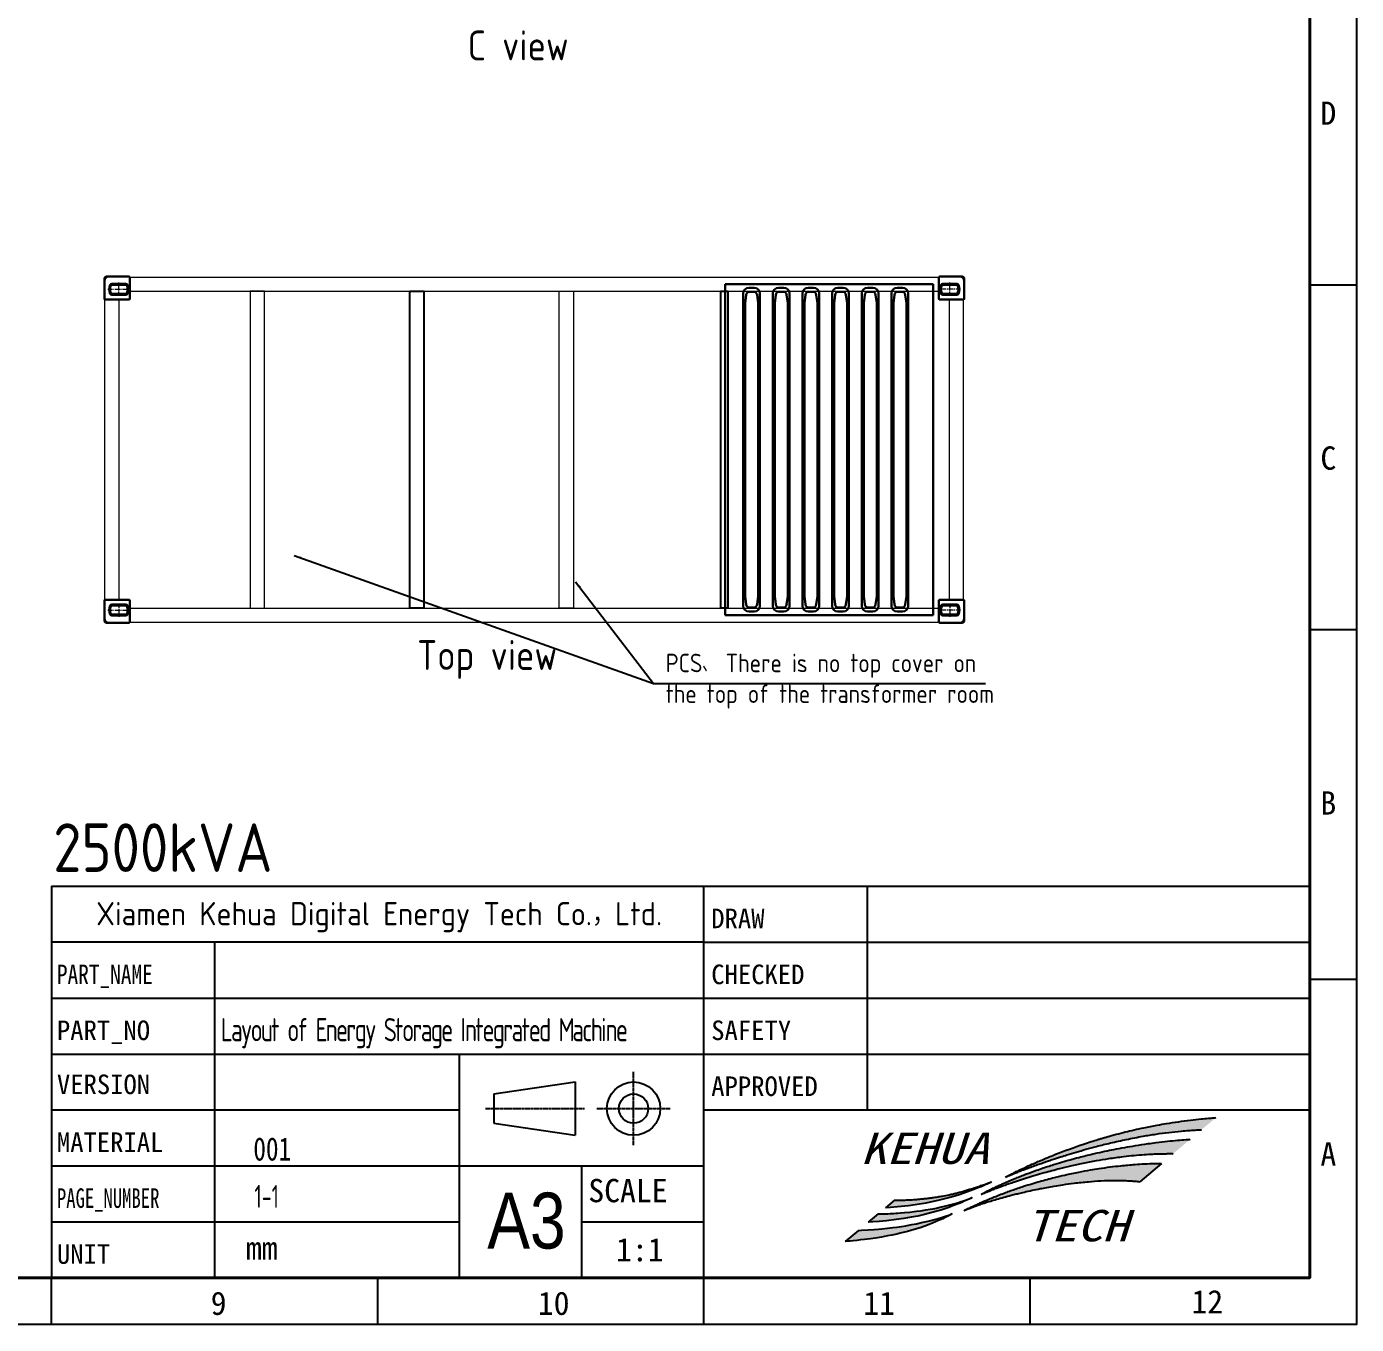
# Model space of a CAD drawing. Header units: millimetres. Extents: x 0 to 87554, y -20854 to 20404.
# Drawn here: x 18213 to 27583, y -20854 to -11711 of the extents above; entities that cross this region are included whole.
import ezdxf

# ---------------------------------------------------------------- set-up
doc = ezdxf.new("R2010")
doc.units = ezdxf.units.MM
doc.linetypes.add('CENTER', pattern=[50.8, 31.75, -6.35, 6.35, -6.35])
doc.layers.get('0').update_dxf_attribs({"lineweight": 15})
for name, color, linetype, lineweight in [('AM_0', 7, 'Continuous', 30), ('AM_7', 4, 'CENTER', 15), ('标注', 1, 'Continuous', 18)]:
    doc.layers.add(name, color=color, linetype=linetype, lineweight=lineweight)
doc.layers.add('FORM', color=7, linetype='Continuous')
doc.layers.add('LY_Partlib2', color=7, linetype='Continuous')
doc.styles.add('GB', font='gbenor.shx', dxfattribs={"bigfont": 'gbcbig.shx'})
doc.styles.add('KEHUA', font='STFANGSO.TTF')
doc.styles.get("Standard").update_dxf_attribs({"font": 'isocp.shx', "width": 0.707, "bigfont": 'hztxt.shx'})
doc.styles.add('txtstyle_200', font='tssdeng.shx', dxfattribs={"bigfont": 'hztxt.shx'})
doc.styles.add('仿宋', font='', dxfattribs={"width": 0.8})
doc.styles.add('样式 1', font='simkai.ttf', dxfattribs={"width": 0.8})
doc.styles.get('仿宋').set_extended_font_data('仿宋_gb2312')
doc.dimstyles.new('12倍', dxfattribs={"dimscale": 21, "dimtxt": 3.5, "dimasz": 2.5, "dimexe": 1.5, "dimexo": 0, "dimgap": 1, "dimtad": 1, "dimtoh": 1, "dimdsep": 46, "dimtxsty": '仿宋', "dimcen": 2.5, "dimdle": 5, "dimclrd": 4, "dimclre": 4, "dimclrt": 3, "dimadec": 0, "dimazin": 0, "dimtfac": 1, "dimtmove": 0, "dimatfit": 3, "dimfxl": 1, "dimtolj": 1, "dimarcsym": 0})

# ---------------------------------------------------------------- blocks, each defined once
blk = doc.blocks.new('WET5Y56YRFTWEDFWRW536T4TE4RWEFWE')
at = {"layer": 'FORM'}
h = blk.add_hatch(color=256, dxfattribs=at)
edge = h.paths.add_edge_path()
edge.add_spline(control_points=[(177214.3, -54543.5), (177209.2, -54544), (177191.3, -54545.7), (177156.4, -54548.7), (177101.6, -54553.7), (177031.3, -54561.2), (176949.6, -54571.7), (176871.3, -54583.7), (176789.8, -54597.8), (176714, -54612.7), (176639.1, -54629.2), (176574.7, -54644.5), (176521.8, -54658.1), (176480.7, -54669.2), (176452.5, -54677.1), (176427.2, -54684.3), (176404, -54691.2), (176373.2, -54700.4), (176332.7, -54713), (176232.9, -54745.6), (176135.4, -54781.2), (176037.8, -54820.4), (175993.4, -54839), (175951.9, -54857), (175911.6, -54875), (175875, -54891.8), (175842.9, -54906.9), (175818.8, -54918.5), (175799, -54928.2), (175782.3, -54936.5), (175771.8, -54941.7), (175763.1, -54946.1), (175756.4, -54949.5), (175751.8, -54951.8), (175748.7, -54953.4), (175746.4, -54954.6), (175744.1, -54955.8), (175741.6, -54957), (175739.4, -54958.2), (175737.2, -54959.3), (175734.5, -54960.7), (175732.4, -54961.8), (175731.1, -54962.4)], knot_values=[0, 0, 0, 0, 0.707973, 2.437267, 4.762896, 8.174671, 12.047751, 15.950698, 18.936938, 23.279853, 26.448364, 29.350082, 32.280909, 33.860832, 35.136879, 36.251814, 37.43764, 38.424893, 40.625712, 43.198217, 52.682249, 54.725957, 57.477656, 59.220664, 60.883278, 63.471818, 64.68697, 65.705741, 67.109316, 67.680205, 68.239705, 68.696377, 69.013057, 69.255884, 69.390857, 69.483986, 69.61099, 69.749972, 69.856718, 69.953663, 70.084393, 70.272791, 70.272791, 70.272791, 70.272791], degree=3, periodic=0)
edge.add_spline(control_points=[(175731.1, -54962.4), (175734.1, -54961.2), (175737.8, -54959.6), (175743.4, -54957.2), (175747.3, -54955.5), (175751.7, -54953.7), (175757.3, -54951.3), (175764.1, -54948.5), (175771.5, -54945.5), (175778.1, -54942.8), (175784.3, -54940.3), (175797.8, -54934.8), (175813.7, -54928.5), (175833.2, -54920.8), (175849, -54914.7), (175866.4, -54908.1), (175889.7, -54899.3), (175920.2, -54888), (175955.3, -54875.3), (175991, -54862.7), (176025.5, -54850.8), (176068.9, -54836.2), (176114.7, -54821.3), (176170.7, -54803.7), (176230.1, -54785.8), (176299.7, -54765.9), (176380.5, -54744.1), (176475.3, -54720.5), (176584.6, -54696.1), (176691.8, -54675.5), (176820.8, -54654.5), (176928.1, -54641.4), (177012.4, -54634.6), (177052.8, -54631.9), (177082.6, -54630.3), (177104.7, -54629.4), (177111.5, -54629.2)], knot_values=[0, 0, 0, 0, 0.437615, 0.548586, 0.830569, 1.003322, 1.197354, 1.659954, 2.000074, 2.282044, 2.636553, 2.903604, 4.267022, 4.96123, 5.745039, 6.571858, 7.485445, 9.135636, 10.986029, 12.550717, 14.291789, 15.943118, 18.758131, 20.848792, 23.915638, 27.178619, 30.680537, 35.293984, 40.44785, 45.894228, 50.118617, 58.199689, 60.56769, 61.610155, 63.701648, 64.620162, 64.620162, 64.620162, 64.620162], degree=3, periodic=0)
edge.add_line((177111.5, -54629.2), (177214.3, -54543.5))
h = blk.add_hatch(color=256, dxfattribs=at)
edge = h.paths.add_edge_path()
edge.add_spline(control_points=[(177033.1, -54696.1), (177023.2, -54696.7), (176993.5, -54698.6), (176940.2, -54703), (176870.2, -54709.9), (176801.1, -54718.1), (176725.6, -54728.2), (176651.4, -54739.4), (176571.1, -54753), (176499.6, -54766.4), (176428.4, -54780.9), (176350.5, -54798.1), (176253.6, -54821.6), (176161.2, -54846.8), (176072.7, -54873.2), (176008.6, -54893.8), (175941.3, -54917), (175894.8, -54934), (175852.8, -54950.1), (175822.6, -54962), (175789.4, -54975.6), (175753.3, -54990.8), (175720.4, -55005.2), (175688.3, -55019.9), (175664.1, -55031.2), (175643.4, -55041.2), (175627.5, -55049), (175612.3, -55056.5), (175598.3, -55063.6), (175587.3, -55069.3), (175580.1, -55073), (175575.6, -55075.3), (175571.8, -55077.4), (175568.8, -55079), (175566.7, -55080), (175565.1, -55080.9), (175564, -55081.5), (175563.3, -55081.8), (175562.8, -55082.1), (175561.9, -55082.6), (175561.2, -55083), (175560.6, -55083.3)], knot_values=[0, 0, 0, 0, 1.340177, 4.040051, 7.262611, 10.897723, 13.49849, 17.611637, 21.093081, 24.561913, 27.492634, 30.96808, 35.388375, 41.040892, 43.979187, 47.927928, 50.196603, 53.640065, 54.65307, 56.315916, 58.046378, 59.530685, 61.631288, 62.931543, 64.329659, 65.250962, 66.058891, 66.739132, 67.546088, 68.199191, 68.415276, 68.64254, 68.890739, 69.002515, 69.110889, 69.206081, 69.247846, 69.282105, 69.305425, 69.332794, 69.418644, 69.418644, 69.418644, 69.418644], degree=3, periodic=0)
edge.add_spline(control_points=[(175560.6, -55083.3), (175561.7, -55082.8), (175563.2, -55082.2), (175565.6, -55081.1), (175567.8, -55080.2), (175570.4, -55079.1), (175574.5, -55077.4), (175580.7, -55074.8), (175590.4, -55070.8), (175604, -55065.3), (175619.4, -55059.2), (175641.2, -55050.7), (175665.2, -55041.5), (175696.3, -55030), (175726.2, -55019.2), (175760, -55007.3), (175791.6, -54996.5), (175832.4, -54982.9), (175881, -54967.3), (175940.9, -54949), (176018.9, -54926.5), (176102.6, -54904.3), (176194.1, -54882.3), (176280.2, -54863.5), (176369.5, -54846.3), (176464.5, -54830.5), (176552.9, -54818.4), (176636.4, -54809.4), (176705.3, -54803.7), (176766, -54800.1), (176817.2, -54798.2), (176859.9, -54797.3), (176890.9, -54797.2), (176907.5, -54797.3), (176912.6, -54797.4)], knot_values=[0, 0, 0, 0, 0.168464, 0.216367, 0.353812, 0.489129, 0.607632, 0.95316, 1.39535, 2.032006, 2.947787, 3.646324, 5.216641, 6.439906, 8.149977, 9.532281, 11.304544, 12.696038, 15.36651, 18.236835, 21.214702, 26.396679, 29.99309, 33.994591, 38.377941, 42.341955, 47.081583, 50.489446, 53.754937, 56.466751, 58.760325, 60.714693, 62.262231, 62.968041, 62.968041, 62.968041, 62.968041], degree=3, periodic=0)
edge.add_line((176912.6, -54797.4), (177033.1, -54696.1))
h = blk.add_hatch(color=256, dxfattribs=at)
edge = h.paths.add_edge_path()
edge.add_spline(control_points=[(176830.7, -54866.8), (176822.4, -54866.7), (176807.6, -54866.5), (176767.9, -54866.8), (176713.9, -54868.6), (176633.1, -54873.6), (176552.3, -54881), (176468.2, -54890.9), (176397, -54900.9), (176323.4, -54912.8), (176242.8, -54927.6), (176158, -54945.5), (176065.7, -54967.4), (175988, -54988.1), (175915.7, -55009.3), (175863.7, -55025.6), (175817.5, -55040.9), (175778.6, -55054.3), (175739.9, -55068.2), (175701.2, -55082.7), (175661.5, -55098.2), (175616.3, -55116.6), (175575, -55134.2), (175533.4, -55152.7), (175507.2, -55164.8), (175485.4, -55175.1), (175472.1, -55181.5), (175462, -55186.4), (175454.8, -55189.9), (175448.7, -55192.9), (175443.7, -55195.4), (175439.9, -55197.3)], knot_values=[0, 0, 0, 0, 1.125547, 2.018669, 5.388401, 8.470596, 13.016826, 16.40969, 19.969912, 22.784577, 26.537816, 31.10473, 34.553482, 39.423739, 42.03212, 44.778787, 46.835904, 48.635219, 50.370933, 52.429697, 54.245404, 56.160817, 59.06065, 60.332624, 62.352439, 62.984936, 63.609972, 64.349704, 64.514526, 64.694488, 65.273761, 65.273761, 65.273761, 65.273761], degree=3, periodic=0)
edge.add_line((175439.9, -55197.3), (175439.9, -55197.5))
edge.add_spline(control_points=[(175439.9, -55197.5), (175440.4, -55197.3), (175441.7, -55196.7), (175444.1, -55195.7), (175447.3, -55194.4), (175451.4, -55192.7), (175456.4, -55190.7), (175463.3, -55187.9), (175472, -55184.5), (175502.5, -55172.7), (175541.4, -55158.6), (175589.9, -55142.5), (175628, -55130.5), (175688.3, -55112.4), (175742.6, -55097.5), (175794.5, -55084.3), (175825.8, -55076.6), (175868.8, -55066.6), (175919.5, -55055.3), (175972.4, -55044.5), (176024.5, -55034.7), (176077.6, -55025.3), (176141.5, -55015.2), (176222, -55004.2), (176311, -54994.6), (176407.4, -54987.7), (176487.2, -54985.2), (176554.1, -54986), (176592.1, -54987.7), (176621.2, -54989.6), (176646.3, -54991.6), (176666.2, -54993.9), (176677.9, -54995.3)], knot_values=[0, 0, 0, 0, 0.078332, 0.18598, 0.36501, 0.54338, 0.785704, 1.093653, 1.558648, 2.052433, 5.540226, 7.178439, 8.989392, 10.968146, 15.730814, 16.643618, 18.238259, 20.116612, 22.633687, 25.300551, 27.453704, 29.8279, 32.628113, 36.242405, 40.866264, 44.780914, 49.375029, 51.710251, 53.86256, 54.550126, 55.672204, 57.274811, 57.274811, 57.274811, 57.274811], degree=3, periodic=0)
edge.add_line((176677.9, -54995.3), (176830.7, -54866.8))
h = blk.add_hatch(color=256, dxfattribs=at)
edge = h.paths.add_edge_path()
edge.add_line((175254.3, -55127.2), (175293.2, -55117.9))
edge.add_line((175293.2, -55117.9), (175329.1, -55108.5))
edge.add_line((175329.1, -55108.5), (175374.1, -55095.7))
edge.add_line((175374.1, -55095.7), (175412.3, -55084))
edge.add_line((175412.3, -55084), (175463.5, -55066.9))
edge.add_line((175463.5, -55066.9), (175501.4, -55053.1))
edge.add_line((175501.4, -55053.1), (175544, -55036.3))
edge.add_line((175544, -55036.3), (175559.3, -55030))
edge.add_line((175559.3, -55030), (175573.4, -55023.9))
edge.add_line((175573.4, -55023.9), (175587.9, -55017.4))
edge.add_line((175587.9, -55017.4), (175600.9, -55011.5))
edge.add_line((175600.9, -55011.5), (175607, -55008.7))
edge.add_line((175607, -55008.7), (175611.9, -55006.4))
edge.add_line((175611.9, -55006.4), (175616.4, -55004.2))
edge.add_line((175616.4, -55004.2), (175625.6, -54999.8))
edge.add_line((175625.6, -54999.8), (175627.4, -54998.9))
edge.add_line((175627.4, -54998.9), (175628.9, -54998.1))
edge.add_line((175628.9, -54998.1), (175630.1, -54997.6))
edge.add_line((175630.1, -54997.6), (175630.5, -54997.4))
edge.add_line((175630.5, -54997.4), (175632.4, -54996.4))
edge.add_spline(control_points=[(175632.4, -54996.4), (175630.4, -54997.2), (175627, -54998.5), (175622.2, -55000.3), (175617.6, -55001.9), (175610.2, -55004.6), (175601, -55007.9), (175589.1, -55012.2), (175575.2, -55017), (175559.2, -55022.5), (175537.4, -55029.8), (175512.9, -55037.8), (175484.1, -55046.8), (175456.8, -55055.1), (175423.7, -55064.6), (175393.2, -55072.8), (175361.4, -55080.7), (175328.8, -55088.2), (175292.1, -55095.4), (175253.3, -55101.9), (175221.6, -55106.6), (175189.8, -55110.8), (175160.1, -55114.2), (175128.5, -55117.3), (175100.1, -55119.7), (175074.1, -55121.5), (175053.1, -55122.8), (175032.7, -55123.8), (175014.7, -55124.6), (174994.9, -55125.2), (174973.6, -55125.7), (174957.6, -55125.6), (174948.9, -55125.5)], knot_values=[0, 0, 0, 0, 0.300019, 0.491683, 0.697925, 0.965092, 1.550363, 2.034886, 2.681181, 3.549636, 4.331321, 5.807152, 7.041976, 8.430641, 9.689297, 11.718219, 12.721473, 14.143388, 16.263149, 17.802698, 19.481476, 20.621655, 22.157207, 23.534439, 24.944776, 26.029097, 27.067366, 27.810865, 28.803126, 29.513425, 30.503285, 31.690608, 31.690608, 31.690608, 31.690608], degree=3, periodic=0)
edge.add_line((174948.9, -55125.5), (174886.5, -55178.1))
edge.add_line((174886.5, -55178.1), (174921.1, -55176.6))
edge.add_line((174921.1, -55176.6), (174969.6, -55173.1))
edge.add_line((174969.6, -55173.1), (175046.7, -55164.8))
edge.add_line((175046.7, -55164.8), (175124.7, -55153.1))
edge.add_line((175124.7, -55153.1), (175169, -55145.2))
edge.add_line((175169, -55145.2), (175201.5, -55138.8))
edge.add_line((175201.5, -55138.8), (175254.3, -55127.2))
for points in [[(175161.4, -55226), (175222.5, -55210.4), (175274.7, -55195), (175331, -55176.3), (175365.7, -55163.6), (175403.7, -55148.6), (175422.9, -55140.5), (175440.5, -55132.9), (175463.2, -55122.6), (175468.5, -55120.1), (175475.5, -55116.8), (175479.4, -55115), (175484.9, -55112.4), (175487.2, -55111.2), (175489.2, -55110.3), (175494.9, -55107.5), (175495.4, -55107.2), (175496.1, -55106.9), (175493.5, -55108), (175491.3, -55108.8), (175488, -55110.2), (175481, -55112.9), (175474.4, -55115.5), (175461.9, -55120.2), (175448.8, -55125), (175436.3, -55129.4), (175412.8, -55137.2), (175402, -55140.6), (175376.6, -55148.3), (175347.7, -55156.4), (175320.7, -55163.4), (175291, -55170.5), (175269.6, -55175.3), (175244.8, -55180.5), (175222.2, -55184.9), (175199.9, -55189), (175170.1, -55194), (175145.6, -55197.7), (175133.1, -55199.5), (175105, -55203.3), (175086.8, -55205.6), (175057.4, -55208.9), (175020.3, -55212.6), (174992.1, -55214.9), (174972.6, -55216.4), (174958.1, -55217.4), (174941.3, -55218.4), (174919.6, -55219.6), (174901.2, -55220.4), (174883.6, -55221.1), (174862.7, -55221.7), (174833.4, -55222.4), (174764.3, -55280.3), (174797.3, -55277.8), (174840.4, -55274.3), (174891.7, -55269.6), (174961.5, -55261.7), (175014.9, -55254.2), (175066.5, -55245.7), (175113.1, -55236.7)], [(174899.5, -55377.3), (174929.7, -55371.4), (174965.2, -55363.8), (174987.9, -55358.6), (175041.5, -55345.2), (175086.8, -55332.4), (175130.1, -55318.8), (175162.4, -55307.8), (175193.2, -55296.4), (175216.8, -55287.1), (175242.8, -55276.3), (175264.6, -55266.8), (175277.5, -55260.9), (175288.7, -55255.6), (175297.9, -55251.2), (175309.7, -55245.4), (175319.5, -55240.4), (175324.7, -55237.7), (175331.6, -55234.1), (175335.5, -55232), (175339, -55230.1), (175341.7, -55228.7), (175344.6, -55227.1), (175346.2, -55226.2), (175350.3, -55224), (175351.7, -55223.2), (175353.1, -55222.4), (175349, -55223.8), (175343.9, -55225.6), (175332.8, -55229.5), (175314.7, -55235.6), (175287.2, -55244.3), (175250, -55255.4), (175230.5, -55260.9), (175204.3, -55267.8), (175186.6, -55272.3), (175163.6, -55277.9), (175140.1, -55283.3), (175104.5, -55290.9), (175070.9, -55297.4), (175060.3, -55299.4), (175028.6, -55304.9), (174997.8, -55309.9), (174965.1, -55314.6), (174938.1, -55318.2), (174900.2, -55322.7), (174859.6, -55326.8), (174836, -55329), (174806.7, -55331.3), (174764.6, -55334.2), (174716.7, -55336.8), (174695.1, -55337.9), (174601.5, -55416.2), (174618.3, -55414.7), (174635.5, -55413.1), (174657.3, -55411), (174683.9, -55408.3), (174709.3, -55405.5), (174738.7, -55402), (174781, -55396.6), (174814.2, -55391.8), (174858.5, -55384.7)]]:
    blk.add_hatch(color=256, dxfattribs=at).paths.add_polyline_path(points)
at = {"layer": 'FORM', "color": 4}
for p, q in [((178203.8, -48677.6), (177875.4, -48677.6)), ((178203.8, -51107.5), (177875.4, -51107.5)), ((178203.8, -53570.3), (177875.4, -53570.3)), ((169009.5, -56000.2), (169009.5, -55671.9)), ((171308.1, -56000.2), (171308.1, -55671.9)), ((173606.6, -56000.2), (173606.6, -55671.9)), ((175905.2, -56000.2), (175905.2, -55671.9))]:
    blk.add_line(p, q, dxfattribs=at)
at = {"layer": 'FORM', "color": 8}
for p, q in [((169009.5, -52913.6), (169009.5, -55671.9)), ((169009.5, -52913.6), (177875.4, -52913.6)), ((173606.6, -55671.9), (173606.6, -52913.6)), ((174755.9, -52913.6), (174755.9, -54485.1)), ((177875.4, -52913.6), (177875.4, -55671.9)), ((173606.6, -53307.6), (169009.5, -53307.6)), ((170158.8, -53307.6), (170158.8, -55671.9)), ((173606.6, -53307.6), (177875.4, -53307.6)), ((169009.5, -53701.6), (177875.4, -53701.6)), ((169009.5, -54095.7), (177875.4, -54095.7)), ((171882.7, -54095.7), (171882.7, -55671.9)), ((169009.5, -54489.7), (171882.7, -54489.7)), ((173606.6, -54489.7), (177875.4, -54489.7)), ((169009.5, -54883.8), (173606.6, -54883.8)), ((172744.7, -54883.8), (172744.7, -55671.9)), ((169009.5, -55277.8), (171882.7, -55277.8)), ((172744.7, -55277.8), (173606.6, -55277.8)), ((169009.5, -55671.9), (177875.4, -55671.9))]:
    blk.add_line(p, q, dxfattribs=at)
at = {"layer": 'FORM', "color": 5, "linetype": 'CENTER', "ltscale": 0.25}
for p, q in [((173110.7, -54737.8), (173110.7, -54221.8)), ((172067, -54479.8), (172763.9, -54479.8)), ((172852.7, -54479.8), (173368.7, -54479.8))]:
    blk.add_line(p, q, dxfattribs=at)
at = {"layer": 'FORM', "color": 8, "ltscale": 0.3}
for p, q in [((172125.4, -54376.6), (172698.3, -54292.2)), ((172698.3, -54292.2), (172698.3, -54667.4)), ((172125.4, -54376.6), (172125.4, -54583)), ((172125.4, -54583), (172698.3, -54667.4))]:
    blk.add_line(p, q, dxfattribs=at)
at = {"layer": 'FORM', "color": 6}
blk.add_lwpolyline([(150620.8, -36495.1), (178203.8, -36495.1), (178203.8, -56000.2), (150620.8, -56000.2)], close=True, dxfattribs=at)
at = {"layer": 'FORM', "color": 8, "lineweight": 40}
blk.add_lwpolyline([(150949.1, -55671.9), (177875.4, -55671.9), (177875.4, -36823.5), (150949.1, -36823.5)], close=True, dxfattribs=at)
at = {"layer": 'FORM'}
for points in [[(176830.7, -54866.8), (176677.9, -54995.3)], [(175632.4, -54996.4), (175630.5, -54997.4), (175630.1, -54997.6), (175628.9, -54998.1), (175627.4, -54998.9), (175625.6, -54999.8), (175616.4, -55004.2), (175611.9, -55006.4), (175607, -55008.7), (175600.9, -55011.5), (175587.9, -55017.4), (175573.4, -55023.9), (175559.3, -55030), (175544, -55036.3), (175501.4, -55053.1), (175463.5, -55066.9), (175412.3, -55084), (175374.1, -55095.7), (175329.1, -55108.5), (175293.2, -55117.9), (175254.3, -55127.2), (175201.5, -55138.8), (175169, -55145.2), (175124.7, -55153.1), (175046.7, -55164.8), (174969.6, -55173.1), (174921.1, -55176.6), (174886.5, -55178.1)], [(175496.1, -55106.9), (175495.4, -55107.2), (175494.9, -55107.5), (175489.2, -55110.3), (175487.2, -55111.2), (175484.9, -55112.4), (175479.4, -55115), (175475.5, -55116.8), (175468.5, -55120.1), (175463.2, -55122.6), (175440.5, -55132.9), (175422.9, -55140.5), (175403.7, -55148.6), (175365.7, -55163.6), (175331, -55176.3), (175274.7, -55195), (175222.5, -55210.4), (175161.4, -55226), (175113.1, -55236.7), (175066.5, -55245.7), (175014.9, -55254.2), (174961.5, -55261.7), (174891.7, -55269.6), (174840.4, -55274.3), (174797.3, -55277.8), (174764.3, -55280.3)], [(174833.4, -55222.4), (174862.7, -55221.7), (174883.6, -55221.1), (174901.2, -55220.4), (174919.6, -55219.6), (174941.3, -55218.4), (174958.1, -55217.4), (174972.6, -55216.4), (174992.1, -55214.9), (175020.3, -55212.6), (175057.4, -55208.9), (175086.8, -55205.6), (175105, -55203.3), (175133.1, -55199.5), (175145.6, -55197.7), (175170.1, -55194), (175199.9, -55189), (175222.2, -55184.9), (175244.8, -55180.5), (175269.6, -55175.3), (175291, -55170.5), (175320.7, -55163.4), (175347.7, -55156.4), (175376.6, -55148.3), (175402, -55140.6), (175412.8, -55137.2), (175436.3, -55129.4), (175448.8, -55125), (175461.9, -55120.2), (175474.4, -55115.5), (175481, -55112.9), (175488, -55110.2), (175491.3, -55108.8), (175493.5, -55108), (175496.1, -55106.9)], [(174948.9, -55125.5), (174886.5, -55178.1)], [(175353.1, -55222.4), (175351.7, -55223.2), (175350.3, -55224), (175346.2, -55226.2), (175344.6, -55227.1), (175341.7, -55228.7), (175339, -55230.1), (175335.5, -55232), (175331.6, -55234.1), (175324.7, -55237.7), (175319.5, -55240.4), (175309.7, -55245.4), (175297.9, -55251.2), (175288.7, -55255.6), (175277.5, -55260.9), (175264.6, -55266.8), (175242.8, -55276.3), (175216.8, -55287.1), (175193.2, -55296.4), (175162.4, -55307.8), (175130.1, -55318.8), (175086.8, -55332.4), (175041.5, -55345.2), (174987.9, -55358.6), (174965.2, -55363.8), (174929.7, -55371.4), (174899.5, -55377.3), (174858.5, -55384.7), (174814.2, -55391.8), (174781, -55396.6), (174738.7, -55402), (174709.3, -55405.5), (174683.9, -55408.3), (174657.3, -55411), (174635.5, -55413.1), (174618.3, -55414.7), (174601.5, -55416.2)], [(174695.1, -55337.9), (174716.7, -55336.8), (174764.6, -55334.2), (174806.7, -55331.3), (174836, -55329), (174859.6, -55326.8), (174900.2, -55322.7), (174938.1, -55318.2), (174965.1, -55314.6), (174997.8, -55309.9), (175028.6, -55304.9), (175060.3, -55299.4), (175070.9, -55297.4), (175104.5, -55290.9), (175140.1, -55283.3), (175163.6, -55277.9), (175186.6, -55272.3), (175204.3, -55267.8), (175230.5, -55260.9), (175250, -55255.4), (175287.2, -55244.3), (175314.7, -55235.6), (175332.8, -55229.5), (175343.9, -55225.6), (175349, -55223.8), (175353.1, -55222.4), (175349, -55223.8)], [(174833.4, -55222.4), (174764.3, -55280.3)], [(175439.9, -55197.3), (175439.9, -55197.5)], [(174695.1, -55337.9), (174601.5, -55416.2)]]:
    blk.add_lwpolyline(points, dxfattribs=at)
at = {"layer": 'FORM', "color": 8, "ltscale": 0.3}
for radius in [187.6, 103.2]:
    blk.add_circle((173110.7, -54479.8), radius, dxfattribs=at)
at = {"layer": 'FORM'}
for points in [[(175731.1, -54962.4), (175734.8, -54960.5), (175737.4, -54959.2), (175739.3, -54958.2), (175741.4, -54957.2), (175744.1, -54955.8), (175746.6, -54954.5), (175748.5, -54953.5), (175751.1, -54952.2), (175755.9, -54949.8), (175762.1, -54946.6), (175771.1, -54942.1), (175782.2, -54936.5), (175793.5, -54930.9), (175821.3, -54917.3), (175841.6, -54907.6), (175865.9, -54896.1), (175917.8, -54872.2), (175951.3, -54857.3), (175986.7, -54842), (176042.7, -54818.5), (176084.6, -54801.7), (176281.3, -54729.9), (176335.3, -54712.3), (176381.8, -54697.9), (176402.6, -54691.6), (176427.7, -54684.2), (176451.4, -54677.4), (176478.6, -54669.8), (176512.2, -54660.7), (176574.9, -54644.7), (176637.3, -54629.8), (176705.6, -54614.8), (176799.7, -54596.3), (176864.7, -54585), (176949.9, -54572), (177034.7, -54561.1), (177109.6, -54553.1), (177160.7, -54548.3), (177198.8, -54545), (177214.3, -54543.5)], [(175560.6, -55083.3), (175562.3, -55082.4), (175562.8, -55082.1), (175563.3, -55081.9), (175563.9, -55081.5), (175564.8, -55081.1), (175566.6, -55080.1), (175568.7, -55079), (175570.9, -55077.8), (175575.8, -55075.3), (175580.2, -55073), (175584.5, -55070.8), (175597.3, -55064.2), (175613.2, -55056.1), (175626.6, -55049.4), (175642.6, -55041.6), (175661, -55032.8), (175688.9, -55019.6), (175715.1, -55007.7), (175757.5, -54989.1), (175787.7, -54976.3), (175823.1, -54961.9), (175857.3, -54948.4), (175878.1, -54940.4), (175949.6, -54914.3), (175996.9, -54898), (176079.9, -54871.2), (176142.1, -54852.7), (176262.5, -54819.9), (176357.4, -54796.9), (176432.3, -54780.3), (176495.7, -54767.4), (176571, -54753.3), (176646.8, -54740.4), (176736.6, -54726.8), (176793.6, -54719.2), (176873.3, -54709.8), (176944.1, -54702.8), (177003.5, -54698), (177033.1, -54696.1)], [(175731.1, -54962.4), (175740, -54958.6), (175742.3, -54957.7), (175748, -54955.2), (175751.5, -54953.7), (175755.5, -54952.1), (175764.9, -54948.2), (175771.9, -54945.3), (175777.6, -54943), (175784.9, -54940), (175790.3, -54937.8), (175818.3, -54926.7), (175832.6, -54921.1), (175848.7, -54914.8), (175865.8, -54908.3), (175884.7, -54901.2), (175918.8, -54888.5), (175957.3, -54874.6), (175989.8, -54863.2), (176026.2, -54850.6), (176060.7, -54839), (176119.9, -54819.7), (176163.9, -54805.9), (176228.7, -54786.4), (176298, -54766.5), (176372.7, -54746.4), (176471.5, -54721.8), (176582.6, -54697.1), (176700.7, -54674.4), (176792.8, -54659.5), (176970, -54638.2), (177022.1, -54634), (177045.1, -54632.5), (177091.2, -54630), (177111.5, -54629.2)], [(175560.6, -55083.3), (175564, -55081.8), (175565, -55081.4), (175567.8, -55080.2), (175570.5, -55079), (175573, -55078), (175580, -55075.1), (175589, -55071.4), (175602.1, -55066.1), (175620.9, -55058.6), (175635.2, -55053), (175667.6, -55040.7), (175692.9, -55031.3), (175728.5, -55018.4), (175757.3, -55008.3), (175794.3, -54995.6), (175823.4, -54985.9), (175879.6, -54967.9), (175940.2, -54949.4), (176003.4, -54931.2), (176114, -54901.8), (176191.2, -54883.3), (176277.6, -54864.4), (176372.6, -54846.2), (176459, -54831.8), (176562.7, -54817.7), (176637.5, -54809.6), (176709.3, -54803.7), (176769.1, -54800.2), (176819.7, -54798.2), (176862.9, -54797.4), (176897.1, -54797.3), (176912.6, -54797.4)], [(175439.9, -55197.3), (175451.3, -55191.6), (175454.9, -55189.8), (175458.2, -55188.2), (175472.9, -55181.1), (175485.3, -55175.1), (175497.9, -55169.2), (175538.5, -55150.5), (175564.1, -55139.1), (175623, -55113.9), (175662.2, -55098), (175699.5, -55083.4), (175742.1, -55067.5), (175778.2, -55054.5), (175815.7, -55041.6), (175858.9, -55027.3), (175916.8, -55009.2), (175972, -54993), (176076, -54965.3), (176150, -54947.7), (176248.7, -54926.9), (176330.2, -54911.9), (176391.6, -54902), (176469.5, -54891), (176543.9, -54882.3), (176643.8, -54873.2), (176711.8, -54869.1), (176786.2, -54866.7), (176805.9, -54866.6), (176830.7, -54866.8)], [(174948.9, -55125.5), (174975.1, -55125.6), (174996.9, -55125.1), (175012.6, -55124.6), (175034.5, -55123.7), (175050.9, -55122.9), (175073.8, -55121.5), (175097.7, -55119.8), (175128.7, -55117.2), (175159, -55114.2), (175192.7, -55110.3), (175217.6, -55107.1), (175254.3, -55101.6), (175287.8, -55096), (175333.7, -55086.9), (175364.4, -55079.9), (175385.9, -55074.6), (175429.1, -55063), (175455.9, -55055.3), (175485.2, -55046.4), (175511.2, -55038.3), (175542.2, -55028.2), (175558.6, -55022.7), (175576.7, -55016.5), (175590.2, -55011.8), (175600.3, -55008.2), (175612.4, -55003.8), (175618, -55001.8), (175622.3, -55000.2), (175626.2, -54998.7), (175632.4, -54996.4)], [(175439.9, -55197.5), (175441.5, -55196.8), (175443.7, -55195.9), (175447.3, -55194.4), (175451, -55192.9), (175455.9, -55190.9), (175462.2, -55188.4), (175471.8, -55184.6), (175481.9, -55180.6), (175554.4, -55154.4), (175588.7, -55143), (175626.8, -55130.9), (175668.7, -55118.4), (175770.1, -55090.6), (175789.6, -55085.6), (175823.8, -55077.2), (175864.2, -55067.7), (175918.5, -55055.7), (175976.2, -55043.9), (176022.9, -55035.1), (176074.5, -55026), (176135.6, -55016.3), (176214.7, -55005.5), (176316.2, -54994.7), (176402.4, -54988.6), (176503.8, -54985.7), (176555.4, -54986.3), (176602.9, -54988.4), (176618, -54989.4), (176642.7, -54991.4), (176677.9, -54995.3)]]:
    blk.add_spline(points, degree=3, dxfattribs=at)
at = {"attachment_point": 1}
for s, insert, char_height, width in [('{\\W1;Xiamen Kehua Digital Energy Tech Co.，Ltd.}', (169324.1, -53025), 163.283, 4535.618), ('{\\fSimHei|b1|i1|c134|p49;\\W1.2;KEHUA}', (174710.6, -54648.7), 220.824, 931.518), ('{\\fSimHei|b1|i1|c134|p49;\\W1.2;TECH}', (175871.9, -55194.2), 220.824, 931.518)]:
    blk.add_mtext(s, dxfattribs=dict(at, insert=insert, char_height=char_height, width=width))
at = {"layer": 'FORM', "color": 4, "style": 'KEHUA'}
for s, height, p in [('D', 164.2, (177950.3, -47548.9)), ('C', 164.2, (177950.3, -49978.8)), ('B', 164.2, (177950.3, -52408.7)), ('A  ', 164.18, (177950.3, -54882.2)), ('9', 164.2, (170131, -55933.3)), ('10', 164.18, (172436, -55933.3)), ('11', 164.18, (174729.3, -55933.3)), ('12', 164.18, (177041.7, -55922))]:
    blk.add_text(s, height=height, dxfattribs=at).set_placement(p)
at = {"layer": 'FORM', "color": 8, "style": 'KEHUA'}
for s, height, p in [('DRAW', 137.92, (173657.9, -53209.1)), ('CHECKED', 137.92, (173657.9, -53603.1)), ('PART_NO', 137.92, (169047.3, -53997.2)), ('SAFETY', 137.92, (173657.9, -53997.2)), ('VERSION', 137.92, (169047.3, -54378)), ('APPROVED', 137.92, (173657.9, -54391.2)), ('MATERIAL', 137.92, (169047.3, -54785.3)), ('SCALE', 164.18, (172791.8, -55139.6)), ('UNIT', 137.92, (169047.3, -55573.4)), ('mm', 164.18, (170378.7, -55544.4)), ('1:1', 164.18, (172987.5, -55555.7))]:
    blk.add_text(s, height=height, dxfattribs=at).set_placement(p)
for s, height, width, p in [('PART_NAME', 137.92, 0.8, (169047.3, -53603.1)), ('PAGE_NUMBER', 137.915, 0.7, (169047.3, -55179.3))]:
    blk.add_text(s, height=height, dxfattribs=dict(at, width=width)).set_placement(p)
at = {"layer": 'FORM', "color": 8, "insert": (172079.9, -55072), "char_height": 394.043, "width": 912.606, "attachment_point": 1, "style": 'KEHUA'}
blk.add_mtext('{\\fArial Narrow|b0|i0|c0|p34;A3}', dxfattribs=at)
blk = doc.blocks.new('A$C2cd04d0d')
at = {"layer": 'AM_0'}
for p, q in [((-500, -967), (-500, 1365)), ((967, 1365), (-500, 1365)), ((-294, 1340), (-332, 1340)), ((-299.6, 1312), (-326.4, 1312)), ((-85, 1340), (-123, 1340)), ((-90.6, 1312), (-117.4, 1312)), ((124, 1340), (86, 1340)), ((118.4, 1312), (91.6, 1312)), ((333, 1340), (295, 1340)), ((327.4, 1312), (300.6, 1312)), ((542, 1340), (504, 1340)), ((536.4, 1312), (509.6, 1312)), ((751, 1340), (713, 1340)), ((745.4, 1312), (718.6, 1312)), ((967, -967), (967, 1365)), ((-372, 1300), (-372, -902)), ((-358.5, 1232), (-351.2, 1290.1)), ((-358.5, 1232), (-358.5, -834)), ((-274.8, 1290.1), (-267.5, 1232)), ((-267.5, 1232), (-267.5, -834)), ((-254, 1300), (-254, -902)), ((-163, 1300), (-163, -902)), ((-149.5, 1232), (-142.2, 1290.1)), ((-149.5, 1232), (-149.5, -834)), ((-65.8, 1290.1), (-58.5, 1232)), ((-58.5, 1232), (-58.5, -834)), ((-45, 1300), (-45, -902)), ((46, 1300), (46, -902)), ((59.5, 1232), (66.8, 1290.1)), ((59.5, 1232), (59.5, -834)), ((143.2, 1290.1), (150.5, 1232)), ((150.5, 1232), (150.5, -834)), ((164, 1300), (164, -902)), ((255, 1300), (255, -902)), ((268.5, 1232), (275.8, 1290.1)), ((268.5, 1232), (268.5, -834)), ((352.2, 1290.1), (359.5, 1232)), ((359.5, 1232), (359.5, -834)), ((373, 1300), (373, -902)), ((464, 1300), (464, -902)), ((477.5, 1232), (484.8, 1290.1)), ((477.5, 1232), (477.5, -834)), ((561.2, 1290.1), (568.5, 1232)), ((568.5, 1232), (568.5, -834)), ((582, 1300), (582, -902)), ((673, 1300), (673, -902)), ((686.5, 1232), (693.8, 1290.1)), ((686.5, 1232), (686.5, -834)), ((770.2, 1290.1), (777.5, 1232)), ((777.5, 1232), (777.5, -834)), ((791, 1300), (791, -902)), ((-358.5, -834), (-351.2, -892.1)), ((-274.8, -892.1), (-267.5, -834)), ((-149.5, -834), (-142.2, -892.1)), ((-65.8, -892.1), (-58.5, -834)), ((59.5, -834), (66.8, -892.1)), ((143.2, -892.1), (150.5, -834)), ((268.5, -834), (275.8, -892.1)), ((352.2, -892.1), (359.5, -834)), ((477.5, -834), (484.8, -892.1)), ((561.2, -892.1), (568.5, -834)), ((686.5, -834), (693.8, -892.1)), ((770.2, -892.1), (777.5, -834)), ((-299.6, -914), (-326.4, -914)), ((-90.6, -914), (-117.4, -914)), ((118.4, -914), (91.6, -914)), ((327.4, -914), (300.6, -914)), ((536.4, -914), (509.6, -914)), ((745.4, -914), (718.6, -914)), ((967, -967), (-500, -967)), ((-294, -942), (-332, -942)), ((-85, -942), (-123, -942)), ((124, -942), (86, -942)), ((333, -942), (295, -942)), ((542, -942), (504, -942)), ((751, -942), (713, -942))]:
    blk.add_line(p, q, dxfattribs=at)
for centre, radius, start, end in [((-332, 1300), 40, 90, 180), ((-326.4, 1287), 25, 90, 172.87498), ((-299.6, 1287), 25, 7.12502, 90), ((-294, 1300), 40, 0, 90), ((-123, 1300), 40, 90, 180), ((-117.4, 1287), 25, 90, 172.87498), ((-90.6, 1287), 25, 7.12502, 90), ((-85, 1300), 40, 0, 90), ((86, 1300), 40, 90, 180), ((91.6, 1287), 25, 90, 172.87498), ((118.4, 1287), 25, 7.12502, 90), ((124, 1300), 40, 0, 90), ((295, 1300), 40, 90, 180), ((300.6, 1287), 25, 90, 172.87498), ((327.4, 1287), 25, 7.12502, 90), ((333, 1300), 40, 0, 90), ((504, 1300), 40, 90, 180), ((509.6, 1287), 25, 90, 172.87498), ((536.4, 1287), 25, 7.12502, 90), ((542, 1300), 40, 0, 90), ((713, 1300), 40, 90, 180), ((718.6, 1287), 25, 90, 172.87498), ((745.4, 1287), 25, 7.12502, 90), ((751, 1300), 40, 0, 90), ((-332, -902), 40, 180, 270), ((-326.4, -889), 25, 187.12502, 270), ((-299.6, -889), 25, 270, 352.87498), ((-294, -902), 40, 270, 0), ((-123, -902), 40, 180, 270), ((-117.4, -889), 25, 187.12502, 270), ((-90.6, -889), 25, 270, 352.87498), ((-85, -902), 40, 270, 0), ((86, -902), 40, 180, 270), ((91.6, -889), 25, 187.12502, 270), ((118.4, -889), 25, 270, 352.87498), ((124, -902), 40, 270, 0), ((295, -902), 40, 180, 270), ((300.6, -889), 25, 187.12502, 270), ((327.4, -889), 25, 270, 352.87498), ((333, -902), 40, 270, 0), ((504, -902), 40, 180, 270), ((509.6, -889), 25, 187.12502, 270), ((536.4, -889), 25, 270, 352.87498), ((542, -902), 40, 270, 0), ((713, -902), 40, 180, 270), ((718.6, -889), 25, 187.12502, 270), ((745.4, -889), 25, 270, 352.87498), ((751, -902), 40, 270, 0)]:
    blk.add_arc(centre, radius, start, end, dxfattribs=at)

msp = doc.modelspace()

# ---------------------------------------------------------------- linework, layer by layer
for p, q in [((18939.336, -13475.734), (24641.336, -13475.734)), ((18939.336, -13575.734), (24641.336, -13575.734)), ((18765.336, -15748.734), (18765.336, -13634.734)), ((18865.336, -15748.734), (18865.336, -13634.734)), ((24715.336, -15748.734), (24715.336, -13634.734)), ((24815.336, -15748.734), (24815.336, -13634.734)), ((18939.336, -15807.734), (24641.336, -15807.734)), ((18939.336, -15907.734), (24641.336, -15907.734))]:
    msp.add_line(p, q)
for points in [[(19888.407, -13575.734), (19788.407, -13575.734), (19788.407, -15807.734), (19888.407, -15807.734)], [(21965.608, -13575.734), (22065.608, -13575.734), (22065.608, -15807.734), (21965.608, -15807.734)]]:
    msp.add_lwpolyline(points, close=True)
at = {"lineweight": -3}
for points in [[(20912.336, -13575.734), (21012.336, -13575.734), (21012.336, -15807.734), (20912.336, -15807.734)], [(23154.337, -15807.734), (23104.337, -15807.734), (23104.337, -13575.734), (23154.337, -13575.734)]]:
    msp.add_lwpolyline(points, close=True, dxfattribs=at)
at = {"layer": 'AM_0'}
for p, q in [((18939.336, -13476.734), (18939.336, -13626.734)), ((24641.336, -13476.734), (24641.336, -13626.734)), ((18830.336, -13634.734), (18765.336, -13634.734)), ((24750.336, -13634.734), (24815.336, -13634.734)), ((18830.336, -15748.734), (18765.336, -15748.734)), ((18939.336, -15906.734), (18939.336, -15756.734)), ((24641.336, -15906.734), (24641.336, -15756.734)), ((24750.336, -15748.734), (24815.336, -15748.734))]:
    msp.add_line(p, q, dxfattribs=at)
for points in [[(18761.336, -13628.734, 0.41421356), (18767.336, -13634.734), (18933.336, -13634.734, 0.41421356), (18939.336, -13628.734), (18939.336, -13478.734, 0.41421356), (18933.336, -13472.734), (18775.836, -13472.734, 0.41421356), (18761.336, -13487.234)], [(24819.336, -13628.734, -0.41421356), (24813.336, -13634.734), (24647.336, -13634.734, -0.41421356), (24641.336, -13628.734), (24641.336, -13478.734, -0.41421356), (24647.336, -13472.734), (24804.836, -13472.734, -0.41421356), (24819.336, -13487.234)], [(18801.835, -13592.898, 0.28173698), (18813.412, -13599.984), (18912.259, -13599.984, 0.28173698), (18923.836, -13592.898, 0.2406514), (18923.836, -13530.569, 0.28173698), (18912.259, -13523.484), (18813.412, -13523.484, 0.28173698), (18801.835, -13530.569, 0.2406514)], [(18807.624, -13589.941, 0.28173698), (18813.412, -13593.484), (18912.259, -13593.484, 0.28173698), (18918.048, -13589.941, 0.2406514), (18918.048, -13533.527, 0.28173698), (18912.259, -13529.984), (18813.412, -13529.984, 0.28173698), (18807.624, -13533.527, 0.2406514)], [(24778.836, -13592.898, -0.28173698), (24767.259, -13599.984), (24668.412, -13599.984, -0.28173698), (24656.835, -13592.898, -0.2406514), (24656.835, -13530.569, -0.28173698), (24668.412, -13523.484), (24767.259, -13523.484, -0.28173698), (24778.836, -13530.569, -0.2406514)], [(24773.048, -13589.941, -0.28173698), (24767.259, -13593.484), (24668.412, -13593.484, -0.28173698), (24662.624, -13589.941, -0.2406514), (24662.624, -13533.527, -0.28173698), (24668.412, -13529.984), (24767.259, -13529.984, -0.28173698), (24773.048, -13533.527, -0.2406514)], [(18761.336, -15754.734, -0.41421356), (18767.336, -15748.734), (18933.336, -15748.734, -0.41421356), (18939.336, -15754.734), (18939.336, -15904.734, -0.41421356), (18933.336, -15910.734), (18775.836, -15910.734, -0.41421356), (18761.336, -15896.234)], [(18801.835, -15790.569, -0.28173698), (18813.412, -15783.484), (18912.259, -15783.484, -0.28173698), (18923.836, -15790.569, -0.2406514), (18923.836, -15852.898, -0.28173698), (18912.259, -15859.984), (18813.412, -15859.984, -0.28173698), (18801.835, -15852.898, -0.2406514)], [(18807.624, -15793.527, -0.28173698), (18813.412, -15789.984), (18912.259, -15789.984, -0.28173698), (18918.048, -15793.527, -0.2406514), (18918.048, -15849.941, -0.28173698), (18912.259, -15853.484), (18813.412, -15853.484, -0.28173698), (18807.624, -15849.941, -0.2406514)], [(24819.336, -15754.734, 0.41421356), (24813.336, -15748.734), (24647.336, -15748.734, 0.41421356), (24641.336, -15754.734), (24641.336, -15904.734, 0.41421356), (24647.336, -15910.734), (24804.836, -15910.734, 0.41421356), (24819.336, -15896.234)], [(24778.836, -15790.569, 0.28173698), (24767.259, -15783.484), (24668.412, -15783.484, 0.28173698), (24656.835, -15790.569, 0.2406514), (24656.835, -15852.898, 0.28173698), (24668.412, -15859.984), (24767.259, -15859.984, 0.28173698), (24778.836, -15852.898, 0.2406514)], [(24773.048, -15793.527, 0.28173698), (24767.259, -15789.984), (24668.412, -15789.984, 0.28173698), (24662.624, -15793.527, 0.2406514), (24662.624, -15849.941, 0.28173698), (24668.412, -15853.484), (24767.259, -15853.484, 0.28173698), (24773.048, -15849.941, 0.2406514)]]:
    msp.add_lwpolyline(points, format="xyb", close=True, dxfattribs=at)
for centre, start, end in [((18791.336, -13502.734), 90, 180), ((24789.336, -13502.734), 0, 90), ((18791.336, -15880.734), 180, 270), ((24789.336, -15880.734), 270, 0)]:
    msp.add_arc(centre, 30, start, end, dxfattribs=at)
at = {"layer": 'AM_7'}
for p, q in [((18786.336, -13561.734), (18934.336, -13561.734)), ((18862.836, -13608.734), (18862.836, -13514.734)), ((24794.336, -13561.734), (24646.336, -13561.734)), ((24717.836, -13608.734), (24717.836, -13514.734)), ((18786.336, -15821.734), (18934.336, -15821.734)), ((18862.836, -15774.734), (18862.836, -15868.734)), ((24794.336, -15821.734), (24646.336, -15821.734)), ((24717.836, -15774.734), (24717.836, -15868.734))]:
    msp.add_line(p, q, dxfattribs=at)

# ---------------------------------------------------------------- block references
at = {"lineweight": -3}
for name, p in [('WET5Y56YRFTWEDFWRW536T4TE4RWEFWE', (-150620.774, 35145.742)), ('A$C2cd04d0d', (23634.337, -14890.734))]:
    msp.add_blockref(name, p, dxfattribs=at)

# ---------------------------------------------------------------- texts
at = {"color": 34, "lineweight": 15, "char_height": 210, "style": 'GB'}
for s, insert, attachment_point in [('C view', (21320.866, -11739.151), 1), ('Top view', (21951.296, -16033.76), 3)]:
    msp.add_mtext(s, dxfattribs=dict(at, insert=insert, attachment_point=attachment_point))
at = {"color": 34, "insert": (18400.211, -17495.886), "char_height": 342.19565, "width": 8808.58863, "attachment_point": 4, "style": 'GB'}
msp.add_mtext('\\A1;2500kVA', dxfattribs=at)
at = {"insert": (19581.28, -18696.457), "char_height": 163.28273, "width": 4535.61829, "attachment_point": 1}
msp.add_mtext('{\\W0.8;\\T0.76;Layout of Energy Storage Integrated Machine}', dxfattribs=at)
at = {"layer": 'LY_Partlib2', "insert": (19810.49, -19536.855), "char_height": 163.2827, "width": 265.12008, "attachment_point": 1, "style": '样式 1'}
msp.add_mtext('001', dxfattribs=at)
at = {"layer": 'LY_Partlib2', "ltscale": 10, "insert": (19818.645, -19872.369), "char_height": 161.0665, "attachment_point": 1}
msp.add_mtext_dynamic_manual_height_columns('1-1', width=6.717, gutter_width=12.5, heights=[0], dxfattribs=at)
at = {"layer": '标注', "color": 1, "insert": (22716.413, -16515.663), "char_height": 130, "width": 2405.27948, "attachment_point": 7, "style": 'txtstyle_200'}
msp.add_mtext('\\pxql;{\\Fgbenor,gbcbig|c134;PCS、 There is no top cover on the top of the transformer room }', dxfattribs=at)

# ---------------------------------------------------------------- leaders
at = {"lineweight": -3}
for points in [[(20098.291, -15437.616), (22630.806, -16339.938)], [(22081.756, -15621.959), (22630.806, -16339.938), (24969.095, -16339.938)]]:
    msp.add_leader(points, dimstyle='12倍', override={"dimtad": 0}, dxfattribs=at)

doc.saveas('drawing.dxf')
